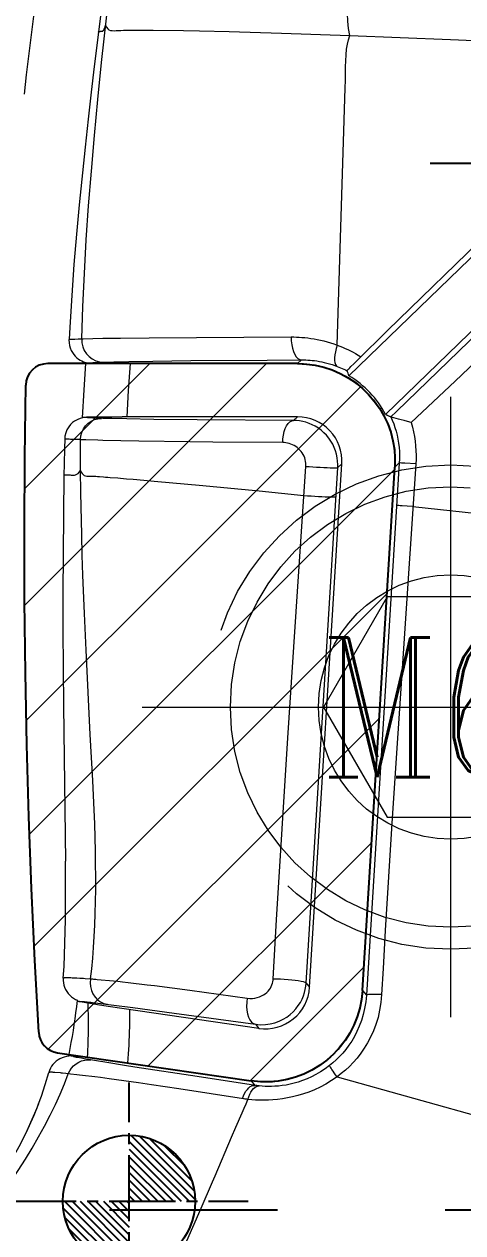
# Model space of a CAD drawing. Header units: inches. Extents: x 160917 to 162189, y -51061 to -50161.
# Drawn here: x 161587.67 to 161597.62, y -50340.73 to -50313.28 of the extents above; entities that cross this region are included whole.
import ezdxf

# ---------------------------------------------------------------- set-up
doc = ezdxf.new("R2010")
doc.units = ezdxf.units.IN
doc.header["$LTSCALE"] = 2
doc.header["$MEASUREMENT"] = 0
for name, pattern in [('ACAD_ISO02W100', [15, 12, -3]), ('CENTER', [50.8, 31.75, -6.35, 6.35, -6.35]), ('CENTER2', [1.125, 0.75, -0.125, 0.125, -0.125]), ('HIDDEN', [9.525, 6.35, -3.175])]:
    doc.linetypes.add(name, pattern=pattern)
for name, color, linetype in [('DEFAULT_1', 7, 'CENTER'), ('PIN', 4, 'CONTINUOUS'), ('SCREW', 52, 'HIDDEN'), ('y-cut', 7, 'CONTINUOUS'), ('壓塊', 157, 'CONTINUOUS')]:
    doc.layers.add(name, color=color, linetype=linetype)
for name, color, linetype, lineweight in [('dim', 3, 'CONTINUOUS', 15), ('PRODUCT', 1, 'CONTINUOUS', 15), ('截面', 191, 'CONTINUOUS', 15), ('螺絲', 42, 'ACAD_ISO02W100', 15)]:
    doc.layers.add(name, color=color, linetype=linetype, lineweight=lineweight)
doc.styles.add('ROMANC', font='romanc', dxfattribs={"width": 0.6, "height": 1})

# ---------------------------------------------------------------- blocks, each defined once
blk = doc.blocks.new('20160823.165622')
at = {"layer": '截面', "linetype": 'Continuous', "ltscale": 0.3}
h = blk.add_hatch(dxfattribs=at)
h.set_pattern_fill('ANSI31', color=256, scale=15, style=0)
h.set_pattern_definition([(45, (-3383.3948, 1002.8706), (-1.3258252, 1.3258252), [])])
h.paths.add_polyline_path([(-73.824, 61.266, 1), (-92.824, 61.266, 1)])
h.paths.add_polyline_path([(-22.197, 84.62, 0.373533), (-22.044, 83.982), (-17.561, 80.78), (-17.398, 80.674), (-17.228, 80.584), (-17.053, 80.509), (-16.871, 80.45), (-16.682, 80.406), (-16.492, 80.379), (-16.3, 80.369), (-16.106, 80.375), (-15.915, 80.399), (-15.727, 80.439), (-15.542, 80.495), (-15.363, 80.567), (-15.192, 80.655), (-15.028, 80.757), (-14.874, 80.873), (-14.732, 81.001), (-14.601, 81.141), (-14.481, 81.295), (-6.885, 91.928), (-6.779, 92.091), (-6.689, 92.26), (-6.615, 92.435), (-6.555, 92.618), (-6.511, 92.807), (-6.484, 92.997), (-6.474, 93.19), (-6.481, 93.384), (-6.504, 93.575), (-6.545, 93.764), (-6.602, 93.95), (-6.674, 94.128), (-6.761, 94.3), (-6.864, 94.465), (-6.98, 94.619), (-7.108, 94.761), (-7.249, 94.893), (-7.403, 95.013), (-12.093, 98.364, 0.382846), (-12.756, 98.29), (-13.983, 96.876), (-15.164, 95.437), (-16.3, 93.973), (-17.39, 92.485), (-18.435, 90.971), (-19.438, 89.428), (-20.4, 87.855), (-21.32, 86.252)])
h.paths.add_polyline_path([(-3.987, 77.836), (-3.979, 77.644), (-3.954, 77.453), (-3.912, 77.264), (-3.854, 77.08), (-3.78, 76.902), (-3.691, 76.73), (-3.588, 76.568), (-3.471, 76.416), (-3.34, 76.274), (-3.199, 76.144), (-3.048, 76.028), (-2.886, 75.925), (-2.714, 75.835), (2.724, 73.299, 0.401701), (3.379, 73.522), (4.215, 75.163), (5.025, 76.816), (5.808, 78.481), (6.564, 80.157), (7.293, 81.844), (7.996, 83.545), (8.673, 85.26), (9.324, 86.988), (9.949, 88.728, 0.385263), (9.688, 89.347), (4.684, 91.68), (4.503, 91.755), (4.32, 91.812), (4.133, 91.854), (3.942, 91.879), (3.748, 91.888), (3.555, 91.879), (3.363, 91.854), (3.173, 91.812), (2.989, 91.754), (2.811, 91.68), (2.638, 91.59), (2.476, 91.487), (2.323, 91.369), (2.18, 91.238), (2.051, 91.097), (1.935, 90.946), (1.832, 90.784), (1.742, 90.612), (-3.779, 78.772), (-3.854, 78.591), (-3.912, 78.408), (-3.953, 78.221), (-3.978, 78.03)])
h.paths.add_polyline_path([(-5.724, 139.049), (-5.562, 128.95), (-5.55, 128.785), (-5.523, 128.627), (-5.479, 128.473), (-5.418, 128.324), (-5.342, 128.179), (-5.252, 128.045), (-5.148, 127.921), (-5.031, 127.808), (-4.904, 127.708), (-4.767, 127.622), (-4.62, 127.551), (-4.469, 127.495), (-4.314, 127.456), (-4.155, 127.434), (-3.99, 127.427), (9.395, 127.642), (9.56, 127.653), (9.718, 127.681), (9.872, 127.725), (10.021, 127.785), (10.166, 127.862), (10.3, 127.951), (10.424, 128.055), (10.537, 128.173), (10.637, 128.3), (10.723, 128.437), (10.794, 128.583), (10.85, 128.735), (10.889, 128.89), (10.911, 129.049), (10.918, 129.214), (10.76, 139.065, 0.409527), (10.26, 139.557), (-5.224, 139.557, 0.418916)])
h.paths.add_polyline_path([(-93.609, 92.793), (-93.598, 92.6), (-93.571, 92.41), (-93.527, 92.221), (-93.467, 92.038), (-93.392, 91.862), (-93.302, 91.692), (-93.196, 91.529), (-87.589, 83.68), (-87.469, 83.527), (-87.339, 83.387), (-87.197, 83.26), (-87.043, 83.144), (-86.879, 83.041), (-86.707, 82.954), (-86.528, 82.882), (-86.342, 82.825), (-86.153, 82.785), (-85.961, 82.761), (-85.766, 82.755), (-85.573, 82.765), (-85.382, 82.792), (-85.193, 82.836), (-85.01, 82.896), (-84.834, 82.971), (-84.665, 83.061), (-84.501, 83.167), (-81.445, 85.35, 0.414214), (-81.213, 86.745), (-88.229, 96.567, 0.414214), (-89.624, 96.799), (-92.686, 94.612), (-92.838, 94.492), (-92.978, 94.362), (-93.105, 94.22), (-93.221, 94.067), (-93.323, 93.903), (-93.411, 93.732), (-93.482, 93.553), (-93.539, 93.367), (-93.579, 93.179), (-93.602, 92.987)])
h.paths.add_polyline_path([(-111.785, 86.571), (-107.088, 75.443, 0.425093), (-105.745, 74.926), (-102.029, 76.658), (-101.856, 76.748), (-101.694, 76.852), (-101.543, 76.968), (-101.401, 77.098), (-101.269, 77.241), (-101.151, 77.394), (-101.048, 77.557), (-100.958, 77.729), (-100.883, 77.908), (-100.825, 78.092), (-100.783, 78.282), (-100.758, 78.473), (-100.75, 78.666), (-100.758, 78.859), (-100.783, 79.05), (-100.825, 79.235), (-100.882, 79.418), (-100.956, 79.597), (-105.034, 88.343), (-105.124, 88.515), (-105.227, 88.677), (-105.343, 88.829), (-105.473, 88.97), (-105.616, 89.102), (-105.769, 89.219), (-105.931, 89.323), (-106.103, 89.412), (-106.281, 89.486), (-106.465, 89.544), (-106.654, 89.586), (-106.845, 89.611), (-107.037, 89.62), (-107.231, 89.611), (-107.421, 89.586), (-107.607, 89.545), (-107.789, 89.487), (-107.969, 89.413), (-111.286, 87.866, 0.403417)])
h.paths.add_polyline_path([(6.029, 102.701), (6.04, 102.519), (6.066, 102.34), (6.108, 102.163), (6.164, 101.988), (6.233, 101.819), (6.317, 101.657), (6.414, 101.501), (6.524, 101.355), (6.645, 101.218), (6.777, 101.091), (6.919, 100.976), (7.07, 100.873), (7.229, 100.783), (7.395, 100.706), (7.565, 100.644), (7.74, 100.596), (7.921, 100.561), (12.733, 99.863, 0.404229), (13.297, 100.269), (13.602, 102.074), (13.869, 103.881), (14.097, 105.692), (14.286, 107.505), (14.436, 109.321), (14.547, 111.142), (14.62, 112.97), (14.653, 114.804), (14.648, 116.644, 0.410269), (14.148, 117.137), (8.99, 117.137), (8.803, 117.129), (8.62, 117.106), (8.441, 117.068), (8.264, 117.014), (8.091, 116.945), (7.925, 116.863), (7.767, 116.767), (7.616, 116.658), (7.476, 116.537), (7.347, 116.404), (7.228, 116.261), (7.122, 116.109), (7.03, 115.948), (6.951, 115.78), (6.887, 115.606), (6.838, 115.43), (6.803, 115.248), (6.784, 115.062), (6.032, 102.885)])
h.paths.add_polyline_path([(-9.989, 114.513), (-9.984, 112.88), (-9.966, 111.248), (-9.933, 109.616), (-9.886, 107.984), (-9.826, 106.353), (-9.751, 104.722), (-9.663, 103.091, 0.356031), (-9.235, 102.625), (-4.838, 101.987), (-4.633, 101.967), (-4.431, 101.966), (-4.231, 101.983), (-4.032, 102.018), (-3.835, 102.073), (-3.646, 102.144), (-3.464, 102.233), (-3.289, 102.339), (-3.126, 102.459), (-2.975, 102.594), (-2.835, 102.744), (-2.711, 102.904), (-2.603, 103.075), (-2.509, 103.256), (-2.434, 103.444), (-2.376, 103.636), (-2.336, 103.834), (-2.313, 104.038), (-1.58, 115.926), (-1.577, 116.128), (-1.592, 116.327), (-1.625, 116.522), (-1.675, 116.716), (-1.743, 116.905), (-1.828, 117.086), (-1.929, 117.259), (-2.046, 117.424), (-2.176, 117.576), (-2.32, 117.715), (-2.477, 117.842), (-2.643, 117.954), (-2.819, 118.049), (-3.004, 118.129), (-3.194, 118.191), (-3.387, 118.236), (-3.584, 118.263), (-3.787, 118.273), (-9.457, 118.273, 0.408821), (-9.957, 117.782), (-9.98, 116.147)])
h.paths.add_polyline_path([(-117.289, 114.429), (-117.278, 113.089), (-117.245, 111.75), (-117.188, 110.413), (-117.108, 109.078), (-117.005, 107.746), (-116.879, 106.413), (-116.73, 105.082), (-116.557, 103.75), (-116.36, 102.42, 0.411006), (-115.229, 101.585), (-112.19, 102.026), (-112.009, 102.06), (-111.833, 102.108), (-111.663, 102.171), (-111.498, 102.247), (-111.338, 102.338), (-111.187, 102.441), (-111.045, 102.556), (-110.912, 102.683), (-110.791, 102.82), (-110.682, 102.967), (-110.585, 103.122), (-110.501, 103.285), (-110.431, 103.453), (-110.375, 103.628), (-110.334, 103.806), (-110.308, 103.984), (-110.297, 104.166), (-110.3, 104.35), (-110.855, 113.353), (-110.875, 113.54), (-110.91, 113.721), (-110.959, 113.898), (-111.023, 114.071), (-111.102, 114.24), (-111.194, 114.4), (-111.3, 114.552), (-111.418, 114.696), (-111.548, 114.828), (-111.688, 114.949), (-111.839, 115.059), (-111.997, 115.155), (-112.162, 115.237), (-112.335, 115.306), (-112.512, 115.359), (-112.691, 115.397), (-112.874, 115.42), (-113.061, 115.428), (-116.289, 115.428, 0.41394)])
h.paths.add_polyline_path([(-99.071, 114.42), (-99.068, 114.217), (-98.561, 105.996), (-98.539, 105.794), (-98.5, 105.598), (-98.443, 105.408), (-98.369, 105.222), (-98.277, 105.042), (-98.171, 104.872), (-98.049, 104.712), (-97.911, 104.563), (-97.762, 104.428), (-97.601, 104.307), (-97.429, 104.2), (-97.249, 104.11), (-97.061, 104.038), (-96.867, 103.982), (-96.67, 103.944), (-96.472, 103.924), (-96.272, 103.923), (-96.07, 103.939), (-93.042, 104.307, 0.379232), (-92.163, 105.3), (-92.163, 115.564, 0.414214), (-93.163, 116.564), (-96.863, 116.564), (-97.065, 116.555), (-97.262, 116.528), (-97.455, 116.483), (-97.644, 116.421), (-97.829, 116.341), (-98.005, 116.246), (-98.172, 116.134), (-98.329, 116.007), (-98.473, 115.868), (-98.603, 115.716), (-98.72, 115.551), (-98.821, 115.378), (-98.905, 115.196), (-98.974, 115.007), (-99.024, 114.813), (-99.057, 114.618)])
at = {"layer": 'y-cut', "linetype": 'ByBlock'}
for p, q in [((-3.787, 118.273), (-9.457, 118.273)), ((-2.313, 104.038), (-1.58, 115.926)), ((-9.235, 102.625), (-4.838, 101.987))]:
    blk.add_line(p, q, dxfattribs=at)
for points in [[(-3.787, 118.273), (-3.584, 118.263), (-3.387, 118.236), (-3.194, 118.191), (-3.004, 118.129), (-2.819, 118.049), (-2.643, 117.954), (-2.477, 117.842), (-2.32, 117.715), (-2.176, 117.576), (-2.046, 117.424), (-1.929, 117.259), (-1.828, 117.086), (-1.743, 116.905), (-1.675, 116.716), (-1.625, 116.522), (-1.592, 116.327), (-1.577, 116.128), (-1.58, 115.926)], [(-9.663, 103.091), (-9.751, 104.722), (-9.826, 106.353), (-9.886, 107.984), (-9.933, 109.616), (-9.966, 111.248), (-9.984, 112.88), (-9.989, 114.513), (-9.98, 116.147), (-9.957, 117.782)], [(-2.313, 104.038), (-2.336, 103.834), (-2.376, 103.636), (-2.434, 103.444), (-2.509, 103.256), (-2.603, 103.075), (-2.711, 102.904), (-2.835, 102.744), (-2.975, 102.594), (-3.126, 102.459), (-3.289, 102.339), (-3.464, 102.233), (-3.646, 102.144), (-3.835, 102.073), (-4.032, 102.018), (-4.231, 101.983), (-4.431, 101.966), (-4.633, 101.967), (-4.838, 101.987)]]:
    blk.add_lwpolyline(points, dxfattribs=at)
for centre, start, end in [((-9.457, 117.773), 90, 178.9431), ((-9.163, 103.12), 183.3505, 261.7398)]:
    blk.add_arc(centre, 0.5, start, end, dxfattribs=at)
blk = doc.blocks.new('20140813.092309')
at = {"layer": '螺絲', "color": 137, "linetype": 'CENTER', "ltscale": 0.25}
for p, q in [((0, -7.042), (0, 7.042)), ((-7, 0), (7, 0))]:
    blk.add_line(p, q, dxfattribs=at)
at = {"layer": '螺絲', "color": 137, "linetype": 'Continuous'}
blk.add_lwpolyline([(-1.443, 2.5), (-2.887, 0), (-1.443, -2.5), (1.443, -2.5), (2.887, 0), (1.443, 2.5)], close=True, dxfattribs=at)
at = {"layer": '螺絲', "color": 137, "linetype": 'HIDDEN'}
blk.add_circle((0, 0), 5.5, dxfattribs=at)
at = {"layer": '螺絲', "color": 137}
for radius in [5, 3]:
    blk.add_circle((0, 0), radius, dxfattribs=at)
at = {"layer": 'dim', "style": 'ROMANC', "width": 0.8}
blk.add_text('M6', height=3.1716, dxfattribs=at).set_placement((-2.976, -1.589))

msp = doc.modelspace()

# ---------------------------------------------------------------- hatches: boundary and pattern name
at = {"layer": 'PIN', "linetype": 'Continuous'}
h = msp.add_hatch(dxfattribs=at)
h.set_pattern_fill('ANSI31', color=3, angle=90, style=0)
h.set_pattern_definition([(135, (161795.33136, -50354.2509), (-0.08838835, -0.08838835), [])])
h.paths.add_polyline_path([(161590.049, -50340.011), (161588.549, -50340.011, 0.414214), (161590.049, -50341.511)])
h.paths.add_polyline_path([(161590.049, -50338.511), (161590.049, -50340.011), (161591.549, -50340.011, 0.414214)])

# ---------------------------------------------------------------- linework, layer by layer
at = {"layer": 'DEFAULT_1', "color": 2, "linetype": 'CENTER', "ltscale": 0.3}
msp.add_line((161616.275, -50340.211), (161577.135, -50340.211), dxfattribs=at)
at = {"layer": 'PIN', "color": 31, "linetype": 'CENTER2'}
msp.add_line((161596.88, -50316.443), (161604.88, -50316.443), dxfattribs=at)
at = {"layer": 'PIN', "color": 3, "linetype": 'CENTER2'}
for p, q in [((161590.049, -50342.711), (161590.049, -50337.311)), ((161587.349, -50340.011), (161592.749, -50340.011))]:
    msp.add_line(p, q, dxfattribs=at)
at = {"layer": 'PIN', "color": 3, "linetype": 'Continuous'}
msp.add_circle((161590.049, -50340.011), 1.5, dxfattribs=at)
at = {"layer": 'PRODUCT', "linetype": 'ByBlock'}
for p, q in [((161589.642, -50311.185), (161589.256, -50314.246)), ((161589.421, -50314.157), (161589.619, -50312.413)), ((161587.935, -50312.646), (161587.715, -50314.437)), ((161589.353, -50313.464), (161589.353, -50313.463)), ((161590.593, -50313.422), (161591.281, -50313.43)), ((161591.281, -50313.43), (161591.644, -50313.437)), ((161591.644, -50313.437), (161592.323, -50313.453)), ((161592.323, -50313.453), (161593.507, -50313.488)), ((161593.507, -50313.488), (161595.057, -50313.541)), ((161595.057, -50313.541), (161597.347, -50313.632)), ((161597.347, -50313.632), (161599.456, -50313.722)), ((161587.715, -50314.437), (161587.665, -50314.873)), ((161594.927, -50315.463), (161594.952, -50314.733)), ((161594.774, -50320.572), (161594.927, -50315.463)), ((161595.04, -50321.27), (161598.71, -50317.709)), ((161595.917, -50320.24), (161598.298, -50317.922)), ((161599.287, -50318.829), (161595.869, -50322.146)), ((161599.417, -50318.884), (161596.118, -50322.076)), ((161599.588, -50319.355), (161597.448, -50321.387)), ((161588.977, -50320.428), (161589.01, -50320.427)), ((161589.01, -50320.427), (161589.227, -50320.422)), ((161589.227, -50320.422), (161589.455, -50320.417)), ((161589.455, -50320.417), (161589.855, -50320.412)), ((161589.855, -50320.412), (161590.506, -50320.407)), ((161590.506, -50320.407), (161593.726, -50320.387)), ((161595.224, -50320.918), (161595.917, -50320.24)), ((161589.071, -50320.978), (161589.189, -50320.978)), ((161589.344, -50320.963), (161589.419, -50320.96)), ((161589.419, -50320.96), (161589.528, -50320.956)), ((161589.528, -50320.956), (161589.7, -50320.951)), ((161589.7, -50320.951), (161590.04, -50320.944)), ((161590.04, -50320.944), (161590.59, -50320.935)), ((161590.59, -50320.935), (161591.448, -50320.924)), ((161591.448, -50320.924), (161593.185, -50320.91)), ((161593.185, -50320.91), (161593.965, -50320.906)), ((161593.874, -50320.992), (161593.965, -50320.906)), ((161595.148, -50320.993), (161595.224, -50320.918)), ((161588.204, -50320.992), (161593.874, -50320.992)), ((161589.033, -50321.589), (161589.071, -50320.992)), ((161589.071, -50320.983), (161589.207, -50320.988)), ((161589.207, -50320.988), (161590.079, -50320.992)), ((161590.039, -50321.603), (161590.079, -50320.992)), ((161593.874, -50320.992), (161593.996, -50320.996)), ((161594.152, -50321.01), (161594.08, -50321.002)), ((161595.084, -50321.058), (161595.148, -50320.993)), ((161587.704, -50321.483), (161587.686, -50322.716)), ((161597.448, -50321.387), (161596.449, -50322.327)), ((161588.994, -50322.222), (161589.033, -50321.589)), ((161590.003, -50322.198), (161590.039, -50321.603)), ((161596.118, -50322.076), (161595.99, -50322.2)), ((161589.092, -50322.213), (161588.995, -50322.213)), ((161589.083, -50322.203), (161589.188, -50322.202)), ((161589.09, -50322.214), (161589.092, -50322.213)), ((161589.188, -50322.202), (161589.411, -50322.2)), ((161589.26, -50322.228), (161589.227, -50322.227)), ((161589.309, -50322.23), (161589.26, -50322.228)), ((161589.375, -50322.233), (161589.309, -50322.23)), ((161589.454, -50322.235), (161589.375, -50322.233)), ((161589.411, -50322.2), (161589.895, -50322.198)), ((161589.657, -50322.24), (161589.454, -50322.235)), ((161589.999, -50322.247), (161589.657, -50322.24)), ((161593.874, -50322.198), (161589.895, -50322.198)), ((161590.614, -50322.257), (161589.999, -50322.247)), ((161591.592, -50322.268), (161590.614, -50322.257)), ((161593.783, -50322.283), (161591.592, -50322.268)), ((161593.783, -50322.283), (161593.874, -50322.198)), ((161587.675, -50323.947), (161587.686, -50322.716)), ((161588.588, -50322.701), (161588.582, -50322.916)), ((161588.687, -50322.71), (161588.659, -50322.709)), ((161588.943, -50323.07), (161588.943, -50322.718)), ((161589.067, -50322.724), (161589.027, -50322.723)), ((161589.342, -50322.732), (161589.067, -50322.724)), ((161591.427, -50322.769), (161590.273, -50322.752)), ((161591.948, -50322.775), (161591.427, -50322.769)), ((161593.536, -50322.784), (161591.948, -50322.775)), ((161588.582, -50322.916), (161588.573, -50323.265)), ((161588.944, -50323.302), (161588.943, -50323.07)), ((161596.08, -50323.049), (161596.084, -50323.125)), ((161588.573, -50323.265), (161588.568, -50323.525)), ((161588.945, -50323.417), (161588.944, -50323.302)), ((161593.875, -50326.166), (161594.06, -50323.324)), ((161594.066, -50335.057), (161594.784, -50323.353)), ((161594.144, -50335.152), (161594.877, -50323.265)), ((161594.784, -50323.353), (161594.877, -50323.265)), ((161596.081, -50323.339), (161595.348, -50335.226)), ((161596.182, -50323.244), (161595.434, -50335.332)), ((161596.556, -50323.27), (161596.013, -50331.427)), ((161596.081, -50323.339), (161596.182, -50323.244)), ((161596.556, -50323.27), (161596.311, -50323.254)), ((161588.568, -50323.524), (161588.545, -50326.212)), ((161588.568, -50323.525), (161588.568, -50323.524)), ((161589.855, -50323.593), (161589.993, -50323.604)), ((161590.703, -50323.666), (161591.641, -50323.752)), ((161587.672, -50325.175), (161587.675, -50323.947)), ((161591.641, -50323.752), (161592.999, -50323.883)), ((161592.999, -50323.883), (161594.017, -50323.984)), ((161596.491, -50324.239), (161596.36, -50324.23)), ((161596.491, -50324.239), (161600.795, -50324.695)), ((161587.677, -50326.402), (161587.672, -50325.175)), ((161593.652, -50329.486), (161593.875, -50326.166)), ((161587.69, -50327.63), (161587.677, -50326.402)), ((161589.072, -50327.495), (161589.035, -50326.665)), ((161589.169, -50329.411), (161589.072, -50327.495)), ((161587.711, -50328.859), (161587.69, -50327.63)), ((161587.711, -50328.861), (161587.739, -50330.088)), ((161588.559, -50328.761), (161588.603, -50332.291)), ((161593.397, -50333.619), (161593.652, -50329.486)), ((161587.776, -50331.317), (161587.739, -50330.088)), ((161587.82, -50332.542), (161587.776, -50331.317)), ((161596.013, -50331.427), (161595.862, -50333.865)), ((161588.606, -50332.821), (161588.603, -50332.291)), ((161587.872, -50333.762), (161587.82, -50332.542)), ((161587.932, -50334.973), (161587.872, -50333.762)), ((161593.321, -50334.959), (161593.397, -50333.619)), ((161595.862, -50333.865), (161595.812, -50334.727)), ((161587.998, -50336.174), (161587.932, -50334.973)), ((161588.64, -50334.931), (161588.726, -50334.933)), ((161588.793, -50334.935), (161588.827, -50334.936)), ((161588.827, -50334.936), (161588.861, -50334.938)), ((161588.861, -50334.938), (161588.928, -50334.942)), ((161588.928, -50334.942), (161588.979, -50334.945)), ((161588.979, -50334.945), (161589.014, -50334.948)), ((161589.014, -50334.948), (161589.051, -50334.951)), ((161589.051, -50334.951), (161589.174, -50334.96)), ((161589.322, -50334.971), (161589.693, -50335.006)), ((161595.812, -50334.727), (161595.781, -50335.316)), ((161589.693, -50335.006), (161589.793, -50335.016)), ((161589.793, -50335.016), (161589.903, -50335.028)), ((161589.903, -50335.028), (161590.025, -50335.041)), ((161590.025, -50335.041), (161590.46, -50335.092)), ((161590.46, -50335.092), (161590.626, -50335.112)), ((161590.626, -50335.112), (161591.429, -50335.219)), ((161591.429, -50335.219), (161592.732, -50335.4)), ((161594.066, -50335.057), (161594.144, -50335.152)), ((161595.343, -50335.293), (161595.348, -50335.226)), ((161595.348, -50335.226), (161595.434, -50335.332)), ((161588.874, -50335.459), (161588.988, -50335.475)), ((161589.07, -50335.507), (161588.982, -50335.492)), ((161589.041, -50335.478), (161589.057, -50335.479)), ((161589.057, -50335.479), (161589.075, -50335.481)), ((161589.159, -50335.522), (161589.07, -50335.507)), ((161589.075, -50335.481), (161589.097, -50335.483)), ((161589.097, -50335.483), (161589.135, -50335.487)), ((161589.135, -50335.487), (161589.18, -50335.492)), ((161589.277, -50335.503), (161589.404, -50335.518)), ((161589.404, -50335.518), (161589.64, -50335.547)), ((161595.312, -50335.506), (161595.325, -50335.433)), ((161595.335, -50335.362), (161595.343, -50335.293)), ((161595.781, -50335.316), (161595.763, -50335.497)), ((161589.572, -50335.586), (161589.331, -50335.55)), ((161592.996, -50336.085), (161589.572, -50335.586)), ((161589.64, -50335.547), (161590.132, -50335.611)), ((161590.132, -50335.611), (161591.073, -50335.737)), ((161591.073, -50335.737), (161592.921, -50335.992)), ((161592.921, -50335.992), (161592.996, -50336.085)), ((161588.686, -50336.677), (161588.713, -50336.541)), ((161588.356, -50336.864), (161588.321, -50336.903)), ((161588.426, -50336.64), (161592.823, -50337.278)), ((161588.677, -50336.718), (161588.679, -50336.711)), ((161588.68, -50336.704), (161588.681, -50336.698)), ((161588.783, -50336.722), (161588.68, -50336.707)), ((161589.105, -50336.744), (161588.682, -50336.694)), ((161588.683, -50336.691), (161588.684, -50336.684)), ((161588.967, -50336.763), (161588.927, -50336.756)), ((161589.032, -50336.775), (161588.967, -50336.763)), ((161589.129, -50336.792), (161589.032, -50336.775)), ((161590.022, -50336.871), (161589.105, -50336.744)), ((161589.31, -50336.822), (161589.129, -50336.792)), ((161589.546, -50336.861), (161589.31, -50336.822)), ((161589.944, -50336.925), (161589.546, -50336.861)), ((161588.617, -50337.11), (161588.54, -50337.102)), ((161588.861, -50337.137), (161588.723, -50337.123)), ((161588.922, -50337.144), (161588.861, -50337.137)), ((161588.991, -50337.152), (161588.922, -50337.144)), ((161589.268, -50337.185), (161588.991, -50337.152)), ((161590.183, -50336.963), (161589.944, -50336.925)), ((161591.593, -50337.18), (161590.183, -50336.963)), ((161589.403, -50337.203), (161589.268, -50337.185)), ((161589.6, -50337.229), (161589.403, -50337.203)), ((161590.262, -50337.321), (161589.6, -50337.229)), ((161590.56, -50337.364), (161590.262, -50337.321)), ((161591.18, -50337.456), (161590.56, -50337.364)), ((161592.92, -50337.381), (161591.593, -50337.18)), ((161592.823, -50337.278), (161592.905, -50337.378)), ((161593.116, -50337.301), (161593.039, -50337.299)), ((161594.772, -50337.181), (161600.296, -50338.736)), ((161592.644, -50337.682), (161591.18, -50337.456)), ((161591.682, -50340.163), (161591.941, -50339.567)), ((161591.308, -50341.029), (161591.682, -50340.163))]:
    msp.add_line(p, q, dxfattribs=at)
for points in [[(161595.057, -50313.541), (161595.032, -50313.383), (161595.016, -50313.218), (161595.009, -50313.047), (161595.008, -50312.871), (161595.013, -50312.689), (161595.019, -50312.501)], [(161589.353, -50313.463), (161589.354, -50313.462), (161589.355, -50313.46), (161589.357, -50313.458), (161589.359, -50313.456), (161589.362, -50313.454), (161589.366, -50313.453), (161589.37, -50313.451), (161589.375, -50313.45), (161589.381, -50313.449), (161589.386, -50313.448), (161589.393, -50313.448), (161589.4, -50313.447), (161589.407, -50313.447), (161589.414, -50313.447), (161589.422, -50313.447), (161589.429, -50313.447), (161589.437, -50313.447), (161589.446, -50313.445), (161589.454, -50313.441), (161589.463, -50313.432), (161589.473, -50313.419), (161589.483, -50313.4), (161589.494, -50313.376), (161589.505, -50313.344), (161589.516, -50313.307)], [(161589.516, -50313.307), (161589.537, -50313.354), (161589.563, -50313.388), (161589.593, -50313.411), (161589.627, -50313.425), (161589.665, -50313.431), (161589.707, -50313.433), (161589.754, -50313.432), (161589.805, -50313.429), (161589.86, -50313.425), (161589.92, -50313.422), (161589.984, -50313.421), (161590.054, -50313.422), (161590.128, -50313.423), (161590.208, -50313.423), (161590.293, -50313.423)], [(161590.293, -50313.423), (161590.485, -50313.422), (161590.593, -50313.422)], [(161594.952, -50314.733), (161594.957, -50314.567), (161594.96, -50314.408), (161594.962, -50314.257), (161594.966, -50314.115), (161594.973, -50313.981), (161594.986, -50313.856), (161595.004, -50313.742), (161595.028, -50313.637), (161595.057, -50313.541)], [(161589.256, -50314.246), (161589.186, -50314.831), (161589.117, -50315.443), (161589.05, -50316.078), (161588.918, -50317.385)], [(161588.977, -50320.428), (161589.003, -50319.694), (161589.038, -50318.946), (161589.078, -50318.184), (161589.131, -50317.409), (161589.194, -50316.619), (161589.262, -50315.814), (161589.338, -50314.994), (161589.421, -50314.157)], [(161588.918, -50317.385), (161588.854, -50318.056), (161588.797, -50318.743), (161588.747, -50319.446), (161588.702, -50320.165), (161588.686, -50320.447)], [(161588.818, -50320.433), (161588.89, -50320.43), (161588.932, -50320.429), (161588.977, -50320.428)], [(161588.977, -50320.428), (161588.98, -50320.518), (161588.999, -50320.607), (161589.033, -50320.69), (161589.081, -50320.766), (161589.141, -50320.832), (161589.212, -50320.886), (161589.291, -50320.925), (161589.375, -50320.95), (161589.462, -50320.958)], [(161593.726, -50320.387), (161593.729, -50320.476), (161593.739, -50320.563), (161593.756, -50320.644), (161593.78, -50320.718), (161593.81, -50320.783), (161593.844, -50320.835), (161593.882, -50320.874), (161593.923, -50320.898), (161593.965, -50320.906)], [(161593.726, -50320.387), (161593.785, -50320.387), (161593.846, -50320.389), (161593.909, -50320.392), (161593.973, -50320.396), (161594.039, -50320.402), (161594.107, -50320.409), (161594.176, -50320.419), (161594.247, -50320.43), (161594.319, -50320.443), (161594.392, -50320.459), (161594.466, -50320.476), (161594.542, -50320.496), (161594.618, -50320.519), (161594.696, -50320.544), (161594.774, -50320.572)], [(161588.685, -50320.447), (161588.685, -50320.455), (161588.687, -50320.518), (161588.696, -50320.579), (161588.712, -50320.637)], [(161588.686, -50320.446), (161588.686, -50320.446), (161588.69, -50320.444), (161588.7, -50320.442), (161588.716, -50320.44), (161588.736, -50320.438), (161588.76, -50320.436), (161588.787, -50320.434), (161588.818, -50320.433)], [(161588.712, -50320.637), (161588.734, -50320.692), (161588.762, -50320.742), (161588.794, -50320.787), (161588.829, -50320.826), (161588.865, -50320.86), (161588.903, -50320.889), (161588.939, -50320.912), (161588.973, -50320.929), (161588.979, -50320.932)], [(161594.774, -50320.572), (161594.751, -50320.648), (161594.732, -50320.722), (161594.72, -50320.794), (161594.713, -50320.859), (161594.714, -50320.918), (161594.72, -50320.968), (161594.733, -50321.008), (161594.751, -50321.037), (161594.775, -50321.054)], [(161594.774, -50320.572), (161594.834, -50320.594), (161594.893, -50320.619), (161594.953, -50320.645), (161595.012, -50320.672), (161595.072, -50320.701), (161595.131, -50320.732), (161595.19, -50320.765), (161595.249, -50320.8), (161595.308, -50320.836)], [(161588.979, -50320.932), (161589.017, -50320.948), (161589.073, -50320.965)], [(161589.189, -50320.978), (161589.188, -50320.976), (161589.192, -50320.974), (161589.201, -50320.972)], [(161589.201, -50320.972), (161589.215, -50320.971), (161589.235, -50320.969), (161589.257, -50320.967), (161589.283, -50320.966)], [(161589.283, -50320.966), (161589.312, -50320.964), (161589.344, -50320.963)], [(161593.965, -50320.906), (161594.011, -50320.906), (161594.058, -50320.908), (161594.107, -50320.91), (161594.156, -50320.913), (161594.207, -50320.918), (161594.259, -50320.924), (161594.313, -50320.931), (161594.367, -50320.94), (161594.423, -50320.951), (161594.479, -50320.963), (161594.537, -50320.978), (161594.595, -50320.994), (161594.655, -50321.012), (161594.715, -50321.032), (161594.775, -50321.054)], [(161594.009, -50320.996), (161593.941, -50320.993), (161593.874, -50320.992)], [(161593.996, -50320.996), (161594.121, -50321.006), (161594.247, -50321.024), (161594.375, -50321.05), (161594.504, -50321.084), (161594.632, -50321.126), (161594.758, -50321.177), (161594.882, -50321.235), (161595.002, -50321.302), (161595.117, -50321.375), (161595.227, -50321.455)], [(161595.136, -50321.388), (161595.047, -50321.329), (161594.96, -50321.277), (161594.873, -50321.231), (161594.787, -50321.19), (161594.703, -50321.153), (161594.62, -50321.122), (161594.539, -50321.094), (161594.459, -50321.071), (161594.38, -50321.051), (161594.303, -50321.034), (161594.227, -50321.02)], [(161594.775, -50321.054), (161594.812, -50321.069), (161594.848, -50321.084), (161594.885, -50321.1), (161594.922, -50321.117), (161594.958, -50321.134), (161594.995, -50321.153)], [(161594.995, -50321.153), (161594.997, -50321.149), (161595.005, -50321.141), (161595.017, -50321.127), (161595.034, -50321.109), (161595.057, -50321.085), (161595.084, -50321.058)], [(161595.226, -50321.453), (161595.33, -50321.539), (161595.426, -50321.629), (161595.515, -50321.721), (161595.596, -50321.816), (161595.668, -50321.911), (161595.733, -50322.007), (161595.791, -50322.102)], [(161596.081, -50323.068), (161596.072, -50322.968), (161596.059, -50322.864), (161596.039, -50322.757), (161596.014, -50322.647), (161595.982, -50322.535), (161595.943, -50322.424), (161595.898, -50322.314), (161595.846, -50322.204), (161595.788, -50322.096), (161595.723, -50321.991), (161595.65, -50321.887), (161595.573, -50321.788), (161595.49, -50321.695), (161595.403, -50321.607), (161595.314, -50321.526)], [(161588.766, -50322.332), (161588.721, -50322.375), (161588.678, -50322.429), (161588.64, -50322.492), (161588.612, -50322.562), (161588.594, -50322.636), (161588.588, -50322.701)], [(161588.868, -50322.265), (161588.855, -50322.272), (161588.812, -50322.298), (161588.766, -50322.332)], [(161588.995, -50322.222), (161588.939, -50322.236), (161588.886, -50322.257), (161588.868, -50322.265)], [(161588.943, -50322.718), (161588.953, -50322.633), (161588.977, -50322.552), (161589.014, -50322.475), (161589.062, -50322.406), (161589.121, -50322.347), (161589.189, -50322.299), (161589.263, -50322.263), (161589.342, -50322.242), (161589.424, -50322.234)], [(161589.227, -50322.227), (161589.196, -50322.226), (161589.182, -50322.225), (161589.168, -50322.224), (161589.155, -50322.223), (161589.143, -50322.222), (161589.131, -50322.221), (161589.121, -50322.22), (161589.111, -50322.219), (161589.104, -50322.218), (161589.097, -50322.217), (161589.093, -50322.216), (161589.09, -50322.215), (161589.09, -50322.214)], [(161593.536, -50322.784), (161593.54, -50322.698), (161593.552, -50322.614), (161593.57, -50322.535), (161593.595, -50322.463), (161593.625, -50322.402), (161593.66, -50322.352), (161593.699, -50322.315), (161593.741, -50322.292), (161593.783, -50322.283)], [(161594.784, -50323.353), (161594.786, -50323.279), (161594.782, -50323.204), (161594.773, -50323.128), (161594.757, -50323.051), (161594.735, -50322.974), (161594.706, -50322.898), (161594.671, -50322.823), (161594.629, -50322.751), (161594.582, -50322.683), (161594.53, -50322.619), (161594.472, -50322.56), (161594.41, -50322.506), (161594.345, -50322.457), (161594.276, -50322.415), (161594.206, -50322.378), (161594.134, -50322.348), (161594.062, -50322.324), (161593.99, -50322.306), (161593.92, -50322.293), (161593.851, -50322.286), (161593.783, -50322.283)], [(161595.843, -50322.196), (161595.887, -50322.289), (161595.926, -50322.381), (161595.96, -50322.47), (161595.989, -50322.558)], [(161595.869, -50322.146), (161595.883, -50322.152), (161595.896, -50322.158), (161595.91, -50322.164), (161595.924, -50322.17), (161595.937, -50322.176), (161595.95, -50322.182), (161595.964, -50322.188), (161595.977, -50322.194), (161595.99, -50322.2)], [(161595.99, -50322.2), (161596.023, -50322.277), (161596.054, -50322.358), (161596.083, -50322.441), (161596.108, -50322.528), (161596.131, -50322.618), (161596.15, -50322.709), (161596.165, -50322.801), (161596.176, -50322.894), (161596.183, -50322.986), (161596.186, -50323.074), (161596.186, -50323.16), (161596.182, -50323.244)], [(161596.449, -50322.327), (161596.37, -50322.304), (161596.295, -50322.284), (161596.226, -50322.267), (161596.162, -50322.251), (161596.107, -50322.235), (161596.06, -50322.223), (161596.025, -50322.215), (161596.001, -50322.207), (161595.99, -50322.2)], [(161596.449, -50322.327), (161596.478, -50322.432), (161596.503, -50322.537), (161596.524, -50322.643), (161596.54, -50322.752), (161596.552, -50322.861), (161596.559, -50322.968), (161596.562, -50323.071), (161596.561, -50323.172), (161596.556, -50323.27)], [(161588.659, -50322.709), (161588.646, -50322.709), (161588.633, -50322.708), (161588.622, -50322.707), (161588.612, -50322.706), (161588.603, -50322.705), (161588.596, -50322.704), (161588.591, -50322.703), (161588.588, -50322.702), (161588.588, -50322.701)], [(161588.752, -50322.713), (161588.719, -50322.711), (161588.687, -50322.71)], [(161588.821, -50322.715), (161588.804, -50322.715), (161588.752, -50322.713)], [(161588.943, -50322.718), (161588.926, -50322.717), (161588.908, -50322.717), (161588.891, -50322.716), (161588.873, -50322.716), (161588.821, -50322.715)], [(161589.027, -50322.723), (161588.991, -50322.721), (161588.974, -50322.72), (161588.958, -50322.719), (161588.943, -50322.718)], [(161590.273, -50322.752), (161589.457, -50322.735), (161589.342, -50322.732)], [(161594.06, -50323.324), (161594.061, -50323.286), (161594.059, -50323.249), (161594.054, -50323.211), (161594.045, -50323.172), (161594.034, -50323.133), (161594.019, -50323.094), (161594, -50323.057), (161593.979, -50323.02), (161593.954, -50322.986), (161593.926, -50322.954), (161593.896, -50322.924), (161593.864, -50322.896), (161593.83, -50322.872), (161593.794, -50322.851), (161593.757, -50322.832), (161593.72, -50322.817), (161593.682, -50322.805), (161593.644, -50322.796), (161593.607, -50322.789), (161593.571, -50322.785), (161593.536, -50322.784)], [(161596.034, -50322.729), (161596.05, -50322.811), (161596.063, -50322.892)], [(161596.084, -50323.125), (161596.085, -50323.198), (161596.084, -50323.27), (161596.081, -50323.339)], [(161588.619, -50323.518), (161588.652, -50323.514), (161588.67, -50323.513), (161588.69, -50323.514), (161588.712, -50323.517), (161588.735, -50323.521), (161588.759, -50323.525), (161588.784, -50323.526), (161588.81, -50323.524), (161588.836, -50323.516), (161588.863, -50323.503), (161588.89, -50323.483), (161588.918, -50323.454), (161588.945, -50323.417)], [(161588.974, -50324.878), (161588.954, -50323.916), (161588.945, -50323.417)], [(161588.945, -50323.417), (161588.965, -50323.457), (161588.985, -50323.488), (161589.008, -50323.512), (161589.033, -50323.529), (161589.059, -50323.54), (161589.087, -50323.545), (161589.117, -50323.546), (161589.149, -50323.546), (161589.183, -50323.544), (161589.218, -50323.544), (161589.255, -50323.545), (161589.293, -50323.548), (161589.334, -50323.551), (161589.376, -50323.555), (161589.466, -50323.564)], [(161594.06, -50323.324), (161594.138, -50323.33), (161594.221, -50323.335), (161594.305, -50323.34), (161594.389, -50323.345), (161594.469, -50323.349), (161594.545, -50323.353), (161594.612, -50323.355), (161594.671, -50323.357), (161594.719, -50323.357), (161594.754, -50323.357), (161594.776, -50323.355), (161594.784, -50323.353)], [(161596.311, -50323.254), (161596.23, -50323.249), (161596.204, -50323.246), (161596.188, -50323.245), (161596.182, -50323.244)], [(161588.568, -50323.524), (161588.57, -50323.522), (161588.574, -50323.52), (161588.582, -50323.519)], [(161588.582, -50323.519), (161588.605, -50323.519), (161588.619, -50323.518)], [(161589.466, -50323.564), (161589.514, -50323.568), (161589.565, -50323.572), (161589.618, -50323.576)], [(161589.618, -50323.576), (161589.791, -50323.588), (161589.855, -50323.593)], [(161589.993, -50323.604), (161590.145, -50323.618), (161590.703, -50323.666)], [(161594.017, -50323.984), (161594.095, -50323.99), (161594.178, -50323.996), (161594.262, -50324.002), (161594.346, -50324.006), (161594.427, -50324.01), (161594.503, -50324.013), (161594.571, -50324.015), (161594.63, -50324.016), (161594.678, -50324.016), (161594.713, -50324.015), (161594.736, -50324.013), (161594.744, -50324.01)], [(161596.36, -50324.23), (161596.249, -50324.221), (161596.205, -50324.218), (161596.17, -50324.215), (161596.144, -50324.212), (161596.128, -50324.21), (161596.122, -50324.209)], [(161589.035, -50326.665), (161589.001, -50325.794), (161588.986, -50325.342), (161588.974, -50324.878)], [(161588.545, -50326.212), (161588.547, -50327.036), (161588.559, -50328.761)], [(161589.174, -50334.96), (161589.2, -50334.73), (161589.223, -50334.493), (161589.243, -50334.249), (161589.259, -50333.998), (161589.272, -50333.741), (161589.282, -50333.477), (161589.288, -50333.207), (161589.291, -50332.93), (161589.292, -50332.646), (161589.29, -50332.355), (161589.286, -50332.058), (161589.279, -50331.753), (161589.269, -50331.44), (161589.257, -50331.121), (161589.243, -50330.794), (161589.226, -50330.46), (161589.169, -50329.411)], [(161588.556, -50334.942), (161588.573, -50334.678), (161588.585, -50334.414), (161588.594, -50334.149), (161588.6, -50333.884), (161588.604, -50333.618), (161588.606, -50333.352), (161588.606, -50332.821)], [(161588.556, -50334.942), (161588.557, -50334.941), (161588.558, -50334.94), (161588.56, -50334.939), (161588.562, -50334.938), (161588.564, -50334.937), (161588.566, -50334.936), (161588.569, -50334.936), (161588.572, -50334.935), (161588.576, -50334.934), (161588.58, -50334.933), (161588.585, -50334.933), (161588.59, -50334.932), (161588.595, -50334.932), (161588.601, -50334.932), (161588.608, -50334.932), (161588.615, -50334.931), (161588.622, -50334.931), (161588.631, -50334.931), (161588.64, -50334.931)], [(161588.556, -50334.942), (161588.556, -50334.995), (161588.56, -50335.048), (161588.571, -50335.101), (161588.587, -50335.152), (161588.608, -50335.201), (161588.635, -50335.248), (161588.666, -50335.291), (161588.702, -50335.332), (161588.742, -50335.368), (161588.785, -50335.399), (161588.831, -50335.425), (161588.879, -50335.447)], [(161588.726, -50334.933), (161588.759, -50334.934), (161588.776, -50334.934), (161588.793, -50334.935)], [(161589.174, -50334.96), (161589.167, -50335.049), (161589.174, -50335.137), (161589.195, -50335.222), (161589.23, -50335.302), (161589.277, -50335.373), (161589.335, -50335.434), (161589.403, -50335.482), (161589.477, -50335.517), (161589.557, -50335.537)], [(161589.174, -50334.96), (161589.196, -50334.962), (161589.218, -50334.963), (161589.242, -50334.965), (161589.267, -50334.967), (161589.294, -50334.969), (161589.322, -50334.971)], [(161592.732, -50335.4), (161592.792, -50335.405), (161592.85, -50335.404), (161592.906, -50335.398), (161592.959, -50335.386), (161593.009, -50335.37), (161593.056, -50335.349), (161593.099, -50335.325), (161593.139, -50335.298), (161593.174, -50335.268), (161593.206, -50335.236), (161593.233, -50335.202), (161593.256, -50335.168), (161593.276, -50335.132), (161593.291, -50335.097), (161593.304, -50335.061), (161593.313, -50335.027), (161593.319, -50334.993), (161593.321, -50334.959)], [(161593.321, -50334.959), (161593.401, -50334.96), (161593.485, -50334.962), (161593.571, -50334.967), (161593.657, -50334.973), (161593.741, -50334.981), (161593.819, -50334.99), (161593.89, -50335.001), (161593.951, -50335.012), (161594, -50335.023), (161594.036, -50335.035), (161594.059, -50335.046), (161594.066, -50335.057)], [(161592.921, -50335.992), (161593.034, -50336.001), (161593.146, -50335.998), (161593.253, -50335.983), (161593.356, -50335.958), (161593.453, -50335.922), (161593.544, -50335.878), (161593.628, -50335.827), (161593.705, -50335.769), (161593.774, -50335.706), (161593.836, -50335.638), (161593.89, -50335.567), (161593.936, -50335.494), (161593.974, -50335.42), (161594.005, -50335.345), (161594.03, -50335.271), (161594.048, -50335.198), (161594.06, -50335.126), (161594.066, -50335.057)], [(161595.348, -50335.226), (161595.336, -50335.349), (161595.318, -50335.474)], [(161588.713, -50336.541), (161588.738, -50336.405), (161588.762, -50336.269), (161588.785, -50336.135), (161588.805, -50336.001), (161588.825, -50335.866), (161588.843, -50335.729), (161588.86, -50335.591), (161588.875, -50335.452)], [(161588.982, -50335.492), (161588.906, -50335.479), (161588.873, -50335.472)], [(161588.988, -50335.475), (161588.989, -50335.475), (161588.991, -50335.475), (161588.993, -50335.475), (161588.995, -50335.475), (161588.998, -50335.475), (161589.001, -50335.475), (161589.004, -50335.475), (161589.008, -50335.475), (161589.012, -50335.476), (161589.017, -50335.476), (161589.023, -50335.476), (161589.028, -50335.477), (161589.035, -50335.477)], [(161589.105, -50336.738), (161589.11, -50336.653), (161589.114, -50336.568), (161589.117, -50336.484), (161589.12, -50336.401), (161589.123, -50336.32), (161589.125, -50336.238), (161589.126, -50336.157), (161589.127, -50336.076), (161589.128, -50335.995), (161589.127, -50335.915), (161589.127, -50335.835), (161589.125, -50335.755), (161589.123, -50335.675), (161589.121, -50335.595), (161589.118, -50335.516)], [(161589.331, -50335.55), (161589.208, -50335.53), (161589.159, -50335.522)], [(161589.18, -50335.492), (161589.261, -50335.501), (161589.277, -50335.503)], [(161592.732, -50335.4), (161592.718, -50335.493), (161592.714, -50335.585), (161592.719, -50335.674), (161592.733, -50335.757), (161592.757, -50335.831), (161592.789, -50335.894), (161592.828, -50335.942), (161592.872, -50335.975), (161592.921, -50335.992)], [(161595.434, -50335.332), (161595.419, -50335.485), (161595.395, -50335.631), (161595.362, -50335.772), (161595.321, -50335.906), (161595.274, -50336.033), (161595.221, -50336.153), (161595.163, -50336.266), (161595.101, -50336.371), (161595.035, -50336.469), (161594.967, -50336.561), (161594.897, -50336.646), (161594.824, -50336.726), (161594.751, -50336.799), (161594.676, -50336.867), (161594.601, -50336.929)], [(161595.763, -50335.497), (161595.736, -50335.671), (161595.699, -50335.836), (161595.651, -50335.994), (161595.594, -50336.143), (161595.53, -50336.283), (161595.461, -50336.414), (161595.385, -50336.536), (161595.306, -50336.65), (161595.223, -50336.757), (161595.137, -50336.856), (161595.048, -50336.947), (161594.958, -50337.032), (161594.866, -50337.11), (161594.772, -50337.181)], [(161595.318, -50335.474), (161595.292, -50335.6), (161595.258, -50335.727), (161595.215, -50335.855), (161595.164, -50335.981), (161595.105, -50336.105), (161595.037, -50336.227), (161594.962, -50336.344), (161594.88, -50336.455), (161594.792, -50336.561)], [(161595.781, -50335.316), (161595.716, -50335.314), (161595.656, -50335.313), (161595.601, -50335.313), (161595.553, -50335.314), (161595.512, -50335.316), (161595.479, -50335.319), (161595.454, -50335.322), (161595.439, -50335.327), (161595.434, -50335.332)], [(161590.022, -50336.871), (161590.03, -50336.769), (161590.037, -50336.666), (161590.044, -50336.564), (161590.049, -50336.462), (161590.054, -50336.36), (161590.058, -50336.258), (161590.062, -50336.157), (161590.064, -50336.057), (161590.066, -50335.957), (161590.067, -50335.857), (161590.067, -50335.758), (161590.067, -50335.659)], [(161594.865, -50336.474), (161594.931, -50336.388), (161594.99, -50336.303), (161595.042, -50336.219), (161595.089, -50336.135), (161595.132, -50336.052), (161595.169, -50335.971), (161595.202, -50335.89), (161595.231, -50335.811), (161595.256, -50335.733), (161595.278, -50335.656), (161595.297, -50335.58)], [(161594.793, -50336.56), (161594.699, -50336.659), (161594.602, -50336.75), (161594.501, -50336.833), (161594.399, -50336.908), (161594.298, -50336.974), (161594.196, -50337.033), (161594.095, -50337.084)], [(161588.481, -50336.773), (161588.436, -50336.799), (161588.394, -50336.829), (161588.356, -50336.864)], [(161588.677, -50336.718), (161588.627, -50336.724), (161588.577, -50336.735), (161588.528, -50336.751), (161588.481, -50336.773)], [(161588.67, -50337.117), (161588.701, -50337.05), (161588.742, -50336.988), (161588.79, -50336.933), (161588.846, -50336.886), (161588.907, -50336.848), (161588.972, -50336.82), (161589.041, -50336.803), (161589.111, -50336.796), (161589.181, -50336.8)], [(161588.927, -50336.756), (161588.891, -50336.749), (161588.873, -50336.745), (161588.857, -50336.742), (161588.842, -50336.739), (161588.828, -50336.736), (161588.816, -50336.733), (161588.806, -50336.73), (161588.797, -50336.728), (161588.79, -50336.726), (161588.786, -50336.724), (161588.784, -50336.723), (161588.783, -50336.722)], [(161593.097, -50337.3), (161593.199, -50337.3), (161593.305, -50337.295), (161593.414, -50337.284), (161593.527, -50337.267), (161593.643, -50337.243), (161593.758, -50337.213), (161593.874, -50337.176), (161593.989, -50337.132), (161594.102, -50337.081), (161594.214, -50337.023), (161594.324, -50336.958), (161594.429, -50336.887), (161594.53, -50336.81), (161594.625, -50336.728), (161594.713, -50336.644)], [(161586.433, -50340.827), (161586.626, -50340.577), (161586.815, -50340.327), (161587.001, -50340.075), (161587.183, -50339.82), (161587.362, -50339.564), (161587.533, -50339.309), (161587.695, -50339.055), (161587.849, -50338.801), (161587.994, -50338.55), (161588.131, -50338.301), (161588.258, -50338.055), (161588.377, -50337.814), (161588.485, -50337.577), (161588.582, -50337.345), (161588.67, -50337.117)], [(161587.996, -50337.797), (161588.059, -50337.624), (161588.148, -50337.357), (161588.227, -50337.086)], [(161588.321, -50336.903), (161588.291, -50336.945), (161588.265, -50336.989), (161588.243, -50337.037), (161588.227, -50337.086)], [(161588.363, -50337.085), (161588.344, -50337.084), (161588.326, -50337.083), (161588.309, -50337.082), (161588.293, -50337.082), (161588.278, -50337.082), (161588.265, -50337.082), (161588.253, -50337.082), (161588.244, -50337.083), (161588.236, -50337.084), (161588.23, -50337.085), (161588.227, -50337.086)], [(161588.54, -50337.102), (161588.515, -50337.099), (161588.491, -50337.097), (161588.363, -50337.085)], [(161588.723, -50337.123), (161588.687, -50337.119), (161588.617, -50337.11)], [(161594.601, -50336.929), (161594.498, -50337.006), (161594.394, -50337.074), (161594.291, -50337.134), (161594.188, -50337.187), (161594.087, -50337.232), (161593.988, -50337.271), (161593.89, -50337.304), (161593.795, -50337.331), (161593.702, -50337.354), (161593.612, -50337.371), (161593.526, -50337.384), (161593.441, -50337.394), (161593.36, -50337.4), (161593.282, -50337.403), (161593.207, -50337.403), (161593.135, -50337.401), (161593.066, -50337.397), (161592.999, -50337.391)], [(161593.996, -50337.129), (161593.899, -50337.167), (161593.803, -50337.2), (161593.71, -50337.227), (161593.619, -50337.249)], [(161594.772, -50337.181), (161594.737, -50337.136), (161594.706, -50337.093), (161594.678, -50337.054), (161594.653, -50337.019), (161594.633, -50336.99), (161594.618, -50336.965), (161594.607, -50336.947), (161594.601, -50336.935), (161594.601, -50336.929)], [(161592.624, -50337.679), (161592.646, -50337.618), (161592.672, -50337.563), (161592.701, -50337.513), (161592.733, -50337.47), (161592.766, -50337.434), (161592.8, -50337.407), (161592.835, -50337.388), (161592.87, -50337.379), (161592.905, -50337.378)], [(161594.772, -50337.181), (161594.642, -50337.269), (161594.512, -50337.348), (161594.384, -50337.417), (161594.256, -50337.478), (161594.128, -50337.529), (161594.004, -50337.573), (161593.881, -50337.61), (161593.761, -50337.64), (161593.645, -50337.665), (161593.531, -50337.684), (161593.42, -50337.698), (161593.313, -50337.708), (161593.21, -50337.714), (161593.11, -50337.716), (161593.014, -50337.715), (161592.921, -50337.711), (161592.832, -50337.705), (161592.746, -50337.696)], [(161592.746, -50337.696), (161592.765, -50337.636), (161592.788, -50337.58), (161592.814, -50337.531), (161592.841, -50337.487), (161592.871, -50337.451), (161592.903, -50337.423), (161592.935, -50337.403), (161592.967, -50337.393), (161592.999, -50337.391)], [(161593.039, -50337.299), (161592.965, -50337.294), (161592.893, -50337.287), (161592.823, -50337.278)], [(161592.999, -50337.391), (161592.983, -50337.389), (161592.967, -50337.387), (161592.952, -50337.385), (161592.936, -50337.383), (161592.92, -50337.381)], [(161593.443, -50337.28), (161593.358, -50337.29), (161593.275, -50337.297)], [(161592.617, -50338.001), (161592.661, -50337.898), (161592.704, -50337.796), (161592.746, -50337.696)], [(161592.746, -50337.696), (161592.725, -50337.693), (161592.705, -50337.691), (161592.685, -50337.688), (161592.664, -50337.685), (161592.644, -50337.682)], [(161587.996, -50337.797), (161587.888, -50338.066), (161587.745, -50338.383), (161587.583, -50338.704), (161587.404, -50339.029), (161587.209, -50339.356), (161586.999, -50339.688), (161586.776, -50340.023), (161586.541, -50340.363)], [(161587.736, -50338.402), (161587.853, -50338.147), (161587.961, -50337.888), (161587.996, -50337.797)], [(161592.376, -50338.551), (161592.475, -50338.324), (161592.617, -50338.001)], [(161591.941, -50339.567), (161592, -50339.429), (161592.376, -50338.551)]]:
    msp.add_lwpolyline(points, dxfattribs=at)
for centre, start, end in [((161588.204, -50321.492), 90, 178.9431), ((161588.498, -50336.145), 183.3505, 261.7398)]:
    msp.add_arc(centre, 0.5, start, end, dxfattribs=at)
for centre, major_axis, ratio, start_param, end_param in [((161593.606, -50323.455), (0.614, 3.076), 0.491334, -0.688012, -0.632784), ((161593.909, -50323.17), (-1.611, -1.515), 0.999919, 2.868332, 3.420832), ((161593.874, -50323.203), (-0.732, -0.688), 0.999919, 8.608615, 10.240941), ((161593.141, -50335.09), (-0.634, 0.78), 0.999917, 8.598142, 10.251414)]:
    msp.add_ellipse(centre, major_axis=major_axis, ratio=ratio, start_param=start_param, end_param=end_param, dxfattribs=at)
at = {"layer": '壓塊', "color": 153, "linetype": 'HIDDEN', "ltscale": 0.5}
msp.add_lwpolyline([(161586.674, -50314.261), (161571.625, -50355.608, 0.414214), (161576.406, -50365.861), (161589.562, -50370.65, 0.414214), (161599.816, -50365.868), (161614.865, -50324.522, 0.414214), (161610.083, -50314.268), (161596.928, -50309.48, 0.414214)], format="xyb", close=True, dxfattribs=at)

# ---------------------------------------------------------------- block references
at = {"layer": 'SCREW', "linetype": 'ByBlock', "ltscale": 0.3}
msp.add_blockref('20140813.092309', (161597.349, -50328.789), dxfattribs=at)
at = {"layer": 'y-cut', "linetype": 'ByBlock'}
msp.add_blockref('20160823.165622', (161597.661, -50439.265), dxfattribs=at)

doc.saveas('drawing.dxf')
